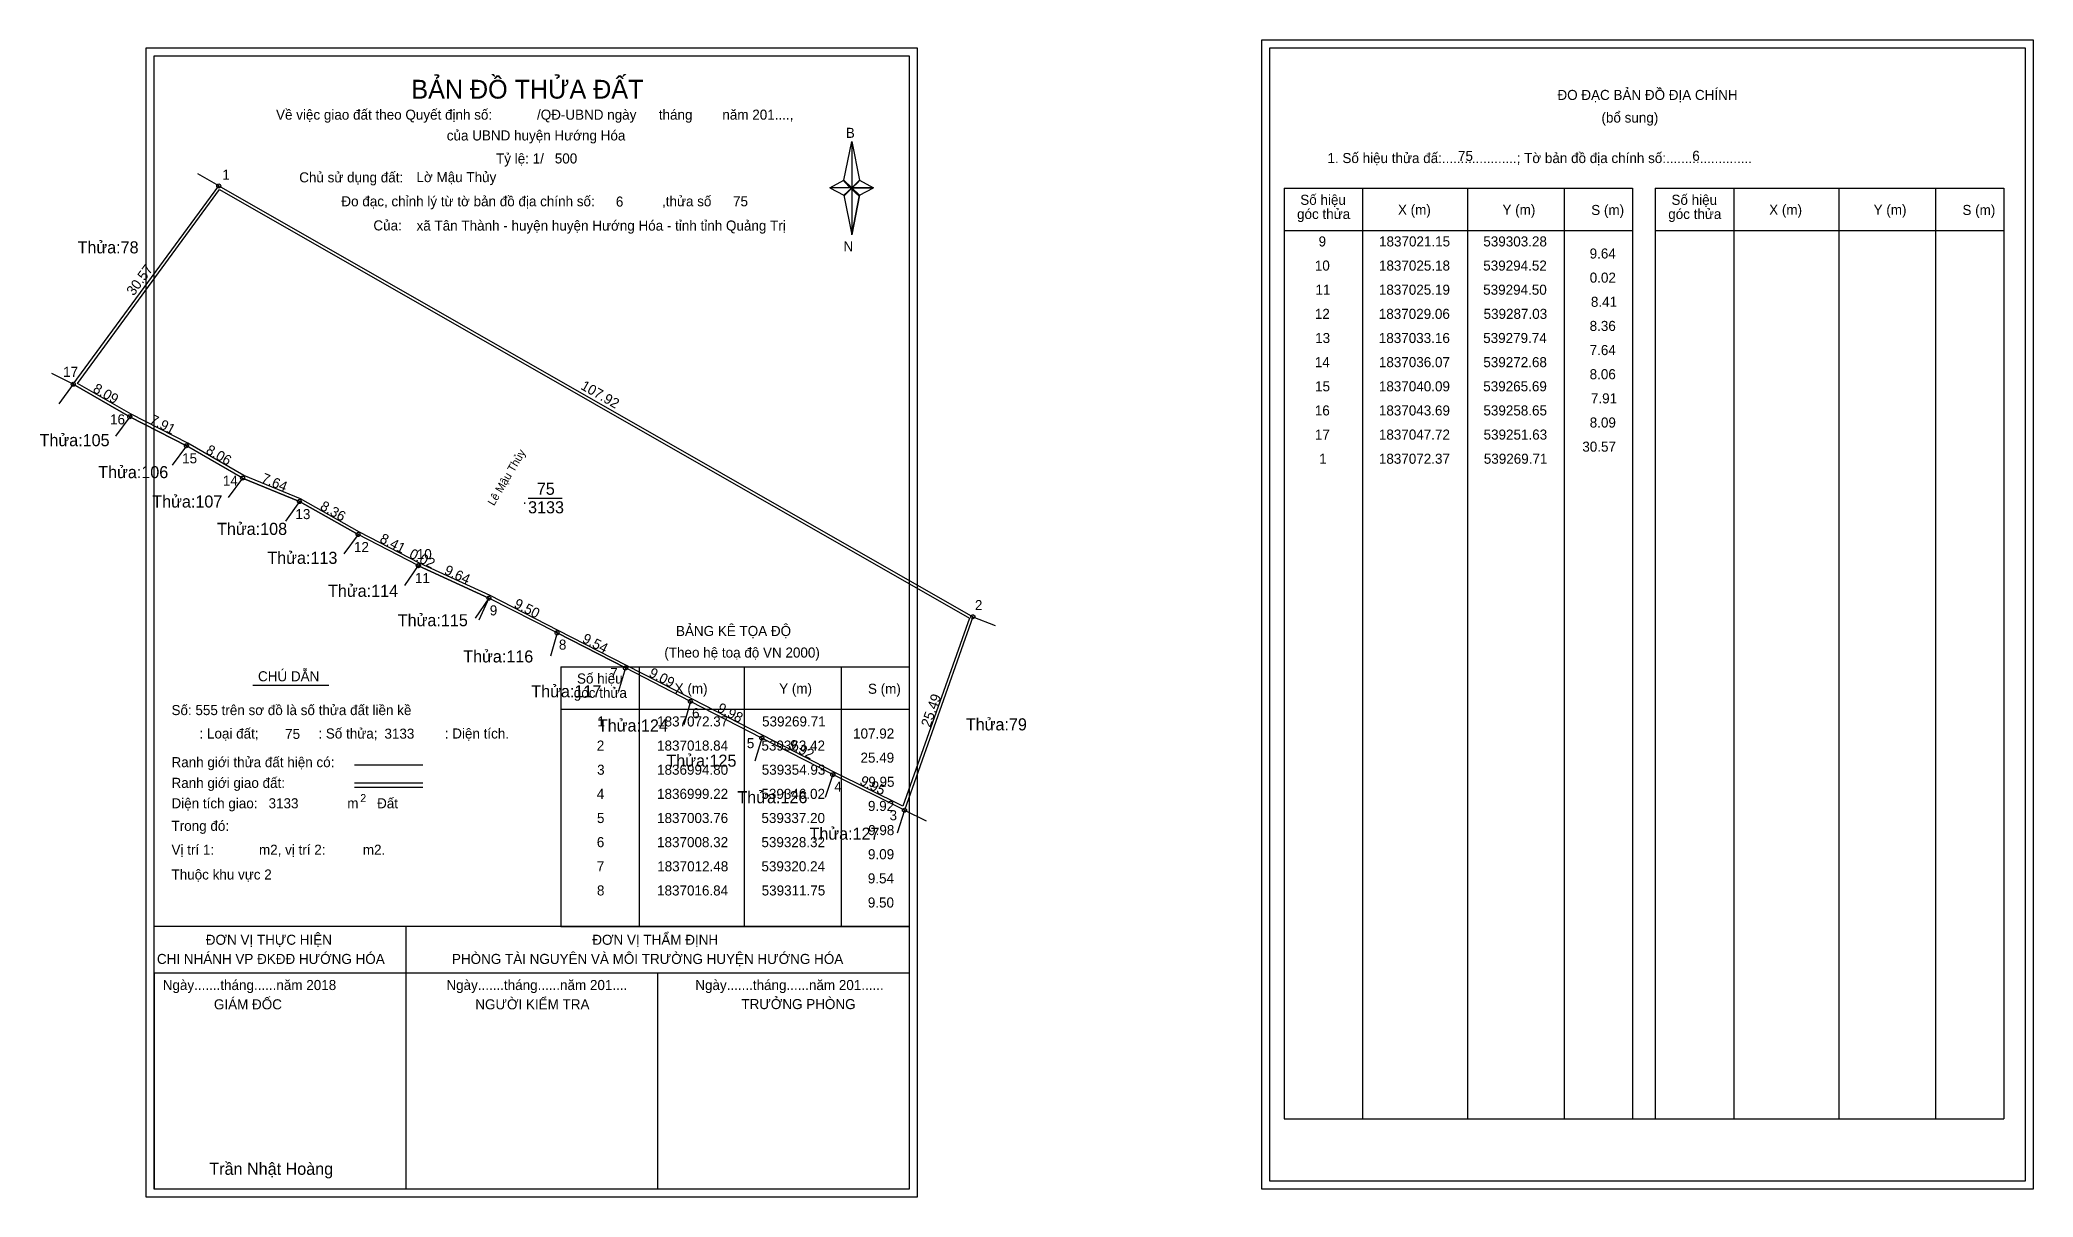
# Model space of a CAD drawing. Extents: x 539247 to 539495, y 1836947 to 1837091.
import ezdxf

# ---------------------------------------------------------------- set-up
doc = ezdxf.new("R2010")
doc.units = 0
for name, color, linetype in [('Level 1', 7, 'Continuous'), ('Level 10', 7, 'Continuous'), ('Level 11', 7, 'Continuous'), ('Level 13', 7, 'Continuous'), ('Level 27', 7, 'Continuous'), ('Level 28', 7, 'Continuous'), ('Level 3', 7, 'Continuous'), ('Level 36', 7, 'Continuous'), ('Level 49', 7, 'Continuous'), ('Level 5', 7, 'Continuous'), ('Level 53', 7, 'Continuous'), ('Level 55', 7, 'Continuous'), ('Level 6', 7, 'Continuous'), ('Level 63', 7, 'Continuous'), ('Level 9', 7, 'Continuous')]:
    doc.layers.add(name, color=color, linetype=linetype)

msp = doc.modelspace()

# ---------------------------------------------------------------- linework, layer by layer
at = {"layer": 'Level 1'}
for p, q in [((539261.67, 1837088.52), (539261.67, 1837088.52)), ((539400.33, 1837089.52), (539400.33, 1837089.52)), ((539347.38, 1837073.08), (539348.37, 1837077.9)), ((539348.37, 1837077.9), (539348.37, 1837072.13)), ((539348.37, 1837077.9), (539349.35, 1837073.08)), ((539345.66, 1837072.13), (539347.38, 1837073.08)), ((539347.38, 1837073.08), (539348.37, 1837072.13)), ((539348.29, 1837072.02), (539347.38, 1837072.97)), ((539349.28, 1837072.97), (539348.29, 1837072.02)), ((539348.29, 1837072.02), (539349.28, 1837072.97)), ((539349.35, 1837073.08), (539348.37, 1837072.13)), ((539348.37, 1837072.13), (539347.38, 1837071.21)), ((539348.29, 1837072.02), (539347.38, 1837071.1)), ((539347.38, 1837071.1), (539348.29, 1837072.02)), ((539347.38, 1837071.21), (539348.37, 1837066.28)), ((539349.28, 1837071.1), (539348.29, 1837072.02)), ((539348.37, 1837072.13), (539348.37, 1837066.28)), ((539348.37, 1837072.13), (539351.07, 1837072.13)), ((539348.37, 1837072.13), (539349.35, 1837071.21)), ((539349.35, 1837071.21), (539348.37, 1837066.28)), ((539349.35, 1837071.21), (539351.07, 1837072.13)), ((539402.1, 1837072.09), (539445.4, 1837072.09)), ((539411.89, 1836956.46), (539411.89, 1837072.09)), ((539424.93, 1836956.46), (539424.93, 1837072.09)), ((539436.92, 1837072.09), (539436.92, 1836956.46)), ((539445.4, 1837072.09), (539445.4, 1836956.46)), ((539448.23, 1837072.09), (539491.53, 1837072.09)), ((539458.02, 1836956.46), (539458.02, 1837072.09)), ((539471.06, 1836956.46), (539471.06, 1837072.09)), ((539483.04, 1837072.09), (539483.04, 1836956.46)), ((539491.53, 1837072.09), (539491.53, 1836956.46)), ((539402.1, 1837066.83), (539445.4, 1837066.83)), ((539448.23, 1837066.83), (539491.53, 1837066.83)), ((539312.22, 1837012.6), (539355.52, 1837012.6)), ((539322.01, 1836980.34), (539322.01, 1837012.6)), ((539335.05, 1836980.34), (539335.05, 1837012.6)), ((539347.04, 1837012.6), (539347.04, 1836980.34)), ((539312.22, 1837007.34), (539355.52, 1837007.34)), ((539286.56, 1837000.45), (539295.07, 1837000.45)), ((539286.56, 1836998.22), (539295.07, 1836998.22)), ((539286.56, 1836997.67), (539295.07, 1836997.67)), ((539315.08, 1836980.34), (539261.67, 1836980.34)), ((539355.52, 1836980.34), (539303.1, 1836980.34)), ((539312.22, 1836980.34), (539355.52, 1836980.34)), ((539355.52, 1836974.57), (539261.67, 1836974.57)), ((539261.67, 1836947.73), (539261.67, 1836974.57)), ((539402.1, 1836956.46), (539491.53, 1836956.46)), ((539355.52, 1836947.73), (539355.52, 1836947.73)), ((539494.18, 1836948.73), (539494.18, 1836948.73))]:
    msp.add_line(p, q, dxfattribs=at)
for points in [[(539347.38, 1837073.08), (539348.37, 1837077.9), (539348.37, 1837072.13)], [(539348.37, 1837072.13), (539349.35, 1837073.08), (539351.07, 1837072.13)], [(539345.66, 1837072.13), (539347.38, 1837071.21), (539348.37, 1837072.13)], [(539348.37, 1837072.13), (539348.37, 1837066.28), (539349.35, 1837071.21)]]:
    msp.add_lwpolyline(points, close=True, dxfattribs=at)
at = {"layer": 'Level 10'}
for p, q in [((539269.71, 1837072.37), (539363.42, 1837018.84)), ((539251.63, 1837047.72), (539258.65, 1837043.69)), ((539258.65, 1837043.69), (539265.69, 1837040.09)), ((539272.68, 1837036.07), (539279.74, 1837033.16)), ((539279.74, 1837033.16), (539287.03, 1837029.06)), ((539294.5, 1837025.19), (539294.52, 1837025.18)), ((539294.52, 1837025.18), (539303.28, 1837021.15)), ((539311.75, 1837016.84), (539303.28, 1837021.15)), ((539311.75, 1837016.84), (539320.24, 1837012.48))]:
    msp.add_line(p, q, dxfattribs=at)
for points in [[(539311.75, 1837016.84), (539303.28, 1837021.15), (539294.52, 1837025.18), (539294.5, 1837025.19), (539287.03, 1837029.06), (539279.74, 1837033.16), (539272.68, 1837036.07), (539265.69, 1837040.09), (539258.65, 1837043.69), (539251.63, 1837047.72), (539269.71, 1837072.37), (539363.42, 1837018.84), (539354.93, 1836994.8), (539346.02, 1836999.22), (539337.2, 1837003.76), (539328.32, 1837008.32), (539320.24, 1837012.48)], [(539311.91, 1837017.15), (539303.43, 1837021.47), (539294.67, 1837025.5), (539294.66, 1837025.5), (539287.2, 1837029.37), (539279.89, 1837033.48), (539272.83, 1837036.38), (539265.86, 1837040.4), (539258.82, 1837044), (539252.14, 1837047.83), (539269.8, 1837071.91), (539362.99, 1837018.68), (539354.73, 1836995.29), (539346.18, 1836999.53), (539337.36, 1837004.07), (539328.48, 1837008.63), (539320.4, 1837012.79)]]:
    msp.add_lwpolyline(points, close=True, dxfattribs=at)
at = {"layer": 'Level 11'}
for centre in [(539269.71, 1837072.37), (539251.63, 1837047.72), (539258.65, 1837043.69), (539265.69, 1837040.09), (539272.68, 1837036.07), (539279.74, 1837033.16), (539287.03, 1837029.06), (539294.5, 1837025.19), (539294.52, 1837025.18), (539303.28, 1837021.15), (539363.42, 1837018.84), (539311.75, 1837016.84), (539311.75, 1837016.84), (539320.24, 1837012.48), (539328.32, 1837008.32), (539337.2, 1837003.76), (539346.02, 1836999.22), (539354.93, 1836994.8)]:
    msp.add_circle(centre, 0.25, dxfattribs=at)
at = {"layer": 'Level 27'}
for p, q in [((539269.71, 1837072.37), (539267.1, 1837073.86)), ((539251.63, 1837047.72), (539248.95, 1837049.06)), ((539251.63, 1837047.72), (539249.84, 1837045.31)), ((539258.65, 1837043.69), (539256.87, 1837041.27)), ((539265.69, 1837040.09), (539263.93, 1837037.66)), ((539272.68, 1837036.07), (539270.88, 1837033.67)), ((539279.74, 1837033.16), (539277.99, 1837030.72)), ((539287.03, 1837029.06), (539285.26, 1837026.64)), ((539294.5, 1837025.19), (539292.79, 1837022.72)), ((539303.28, 1837021.15), (539301.58, 1837018.68)), ((539303.28, 1837021.15), (539302.04, 1837018.42)), ((539363.42, 1837018.84), (539366.21, 1837017.76)), ((539311.75, 1837016.84), (539310.92, 1837013.96)), ((539320.24, 1837012.48), (539319.39, 1837009.6)), ((539328.32, 1837008.32), (539327.51, 1837005.43)), ((539337.2, 1837003.76), (539336.32, 1837000.89)), ((539346.02, 1836999.22), (539345.08, 1836996.37)), ((539354.93, 1836994.8), (539354.01, 1836991.94)), ((539354.93, 1836994.8), (539357.62, 1836993.48))]:
    msp.add_line(p, q, dxfattribs=at)
at = {"layer": 'Level 3'}
for p, q in [((539402.1, 1837072.09), (539402.1, 1836956.46)), ((539448.23, 1837072.09), (539448.23, 1836956.46)), ((539312.22, 1837012.6), (539312.22, 1836980.34))]:
    msp.add_line(p, q, dxfattribs=at)
at = {"layer": 'Level 5'}
for p, q in [((539273.93, 1837010.33), (539283.4, 1837010.33)), ((539292.95, 1836980.34), (539292.95, 1836947.73)), ((539261.67, 1836974.57), (539261.67, 1836947.73)), ((539261.67, 1836974.57), (539261.67, 1836947.73)), ((539324.24, 1836974.57), (539324.24, 1836947.73))]:
    msp.add_line(p, q, dxfattribs=at)
at = {"layer": 'Level 63'}
for points in [[(539399.33, 1837090.52), (539495.18, 1837090.52), (539495.18, 1836947.73), (539399.33, 1836947.73)], [(539260.67, 1837089.52), (539356.52, 1837089.52), (539356.52, 1836946.73), (539260.67, 1836946.73)], [(539261.67, 1837088.52), (539355.52, 1837088.52), (539355.52, 1836947.73), (539261.67, 1836947.73)], [(539400.33, 1837089.52), (539494.18, 1837089.52), (539494.18, 1836948.73), (539400.33, 1836948.73)]]:
    msp.add_lwpolyline(points, close=True, dxfattribs=at)
at = {"layer": 'Level 9'}
msp.add_line((539308.15, 1837033.59), (539312.4, 1837033.59), dxfattribs=at)

# ---------------------------------------------------------------- texts
at = {"layer": 'Level 1'}
for s, height, p in [('BẢN ĐỒ THỬA ĐẤT', 2.3328, (539293.65, 1837083.22)), ('ĐO ĐẠC BẢN ĐỒ ĐỊA CHÍNH', 1.25, (539436.07, 1837083.05)), ('Về việc giao đất theo Quyết định số:            /QĐ-UBND ngày      tháng        năm 201....,      ', 1.25, (539276.83, 1837080.6)), ('(bổ sung)', 1.25, (539441.54, 1837080.24)), ('của UBND huyện Hướng Hóa', 1.25, (539298.05, 1837078.02)), ('B', 1.25, (539347.64, 1837078.34)), ('1. Số hiệu thửa đấ:....................; Tờ bản đồ địa chính số:.......................', 1.25, (539407.49, 1837075.21)), ('Chủ sử dụng đất:', 1.25, (539279.71, 1837072.81)), ('Đo đạc, chỉnh lý từ tờ bản đồ địa chính số:                  ,thửa số                 ', 1.25, (539284.95, 1837069.84)), ('Số hiệu', 1.25, (539404.11, 1837070.02)), ('Số hiệu', 1.25, (539450.24, 1837070.02)), ('Của:', 1.25, (539288.93, 1837066.84)), ('góc thửa', 1.25, (539403.71, 1837068.26)), ('X (m)', 1.25, (539416.25, 1837068.79)), ('Y (m)', 1.25, (539429.24, 1837068.79)), ('S (m)', 1.25, (539440.27, 1837068.76)), ('góc thửa', 1.25, (539449.84, 1837068.26)), ('X (m)', 1.25, (539462.38, 1837068.79)), ('Y (m)', 1.25, (539475.36, 1837068.79)), ('S (m)', 1.25, (539486.4, 1837068.76)), ('N', 1.25, (539347.34, 1837064.25)), ('BẢNG KÊ TỌA ĐỘ', 1.25, (539326.53, 1837016.45)), ('(Theo hệ toạ độ VN 2000)', 1.25, (539325.08, 1837013.77)), ('CHÚ DẪN', 1.25, (539274.59, 1837010.82)), ('Số hiệu', 1.25, (539314.23, 1837010.54)), ('góc thửa', 1.25, (539313.83, 1837008.77)), ('X (m)', 1.25, (539326.37, 1837009.3)), ('Y (m)', 1.25, (539339.35, 1837009.3)), ('S (m)', 1.25, (539350.39, 1837009.27)), ('Số: 555 trên sơ đồ là số thửa đất liền kề', 1.25, (539263.84, 1837006.62)), (': Loại đất;                : Số thửa;                  : Diện tích.', 1.25, (539267.32, 1837003.71)), ('Ranh giới thửa đất hiện có:', 1.25, (539263.84, 1837000.15)), ('Ranh giới giao đất:', 1.25, (539263.84, 1836997.58)), ('Diện tích giao:                                Đất ', 1.25, (539263.84, 1836995.04)), ('m', 1.25, (539285.68, 1836995.05)), ('2', 1, (539287.29, 1836995.81)), ('Trong đó: ', 1.25, (539263.84, 1836992.24)), ('Vị trí 1:            m2, vị trí 2:          m2.', 1.25, (539263.84, 1836989.27)), ('Thuộc khu vực 2', 1.25, (539263.84, 1836986.19)), ('ĐƠN VỊ THỰC HIỆN', 1.25, (539268.1, 1836978.08)), ('ĐƠN VỊ THẨM ĐỊNH', 1.25, (539316.13, 1836978.08)), ('CHI NHÁNH VP ĐKĐĐ HƯỚNG HÓA', 1.25, (539262.03, 1836975.7)), ('PHÒNG TÀI NGUYÊN VÀ MÔI TRƯỜNG HUYỆN HƯỚNG HÓA', 1.25, (539298.69, 1836975.7)), ('Ngày.......tháng......năm 2018', 1.25, (539262.75, 1836972.46)), ('Ngày.......tháng......năm 201....', 1.25, (539298, 1836972.46)), ('Ngày.......tháng......năm 201......', 1.25, (539328.93, 1836972.46)), ('GIÁM ĐỐC', 1.25, (539269.11, 1836970.06)), ('NGƯỜI KIỂM TRA', 1.25, (539301.59, 1836970.06)), ('TRƯỞNG PHÒNG', 1.25, (539334.66, 1836970.09)), ('Trần Nhật Hoàng', 1.5, (539268.54, 1836949.5))]:
    msp.add_text(s, height=height, dxfattribs=at).set_placement(p)
at = {"layer": 'Level 11'}
msp.add_text('Tỷ lệ: 1/', height=1.25, dxfattribs=at).set_placement((539304.17, 1837075.15))
at = {"layer": 'Level 13'}
for s, p in [('75', (539309.24, 1837033.99)), ('.', (539307.45, 1837032.84)), ('3133', (539308.15, 1837031.69))]:
    msp.add_text(s, height=1.5, dxfattribs=at).set_placement(p)
at = {"layer": 'Level 28'}
msp.add_text('Lê Mậu Thủy', height=1, rotation=59.3743, dxfattribs=at).set_placement((539303.91, 1837032.55))
at = {"layer": 'Level 36'}
for s, p in [('Thửa:78', (539252.16, 1837063.99)), ('Thửa:105', (539247.44, 1837040.03)), ('Thửa:106', (539254.73, 1837036.06)), ('Thửa:107', (539261.45, 1837032.41)), ('Thửa:108', (539269.5, 1837029.01)), ('Thửa:113', (539275.75, 1837025.41)), ('Thửa:114', (539283.29, 1837021.31)), ('Thửa:115', (539291.96, 1837017.66)), ('Thửa:116', (539300.09, 1837013.16)), ('Thửa:117', (539308.55, 1837008.83)), ('Thửa:124', (539316.82, 1837004.58)), ('Thửa:79', (539362.55, 1837004.72)), ('Thửa:125', (539325.34, 1837000.21)), ('Thửa:126', (539334.16, 1836995.67)), ('Thửa:127', (539343.12, 1836991.14))]:
    msp.add_text(s, height=1.5, dxfattribs=at).set_placement(p)
at = {"layer": 'Level 49'}
for s, rotation, p in [('30.57', 53.7464, (539259.14, 1837058.64)), ('107.92', 330.262, (539314.59, 1837047.19)), ('8.09', 330.141, (539253.97, 1837046.84)), ('7.91', 332.9164, (539261.01, 1837042.93)), ('8.06', 330.0965, (539268.01, 1837039.21)), ('7.64', 337.5995, (539274.9, 1837035.59)), ('8.36', 330.646, (539282.2, 1837032.23)), ('8.41', 332.6126, (539289.61, 1837028.17)), ('0.02', 333.4349, (539293.28, 1837026.25)), ('9.64', 335.2954, (539297.63, 1837024.19)), ('9.50', 333.0305, (539306.29, 1837020.07)), ('9.54', 332.8174, (539314.77, 1837015.74)), ('9.09', 332.7583, (539323.06, 1837011.48)), ('25.49', 70.5578, (539358.12, 1837005.03)), ('9.98', 332.8189, (539331.55, 1837007.11)), ('9.92', 332.7633, (539340.39, 1837002.57)), ('9.95', 333.6153, (539349.26, 1836998.06))]:
    msp.add_text(s, height=1.25, rotation=rotation, dxfattribs=at).set_placement(p)
at = {"layer": 'Level 53'}
for s, p in [('9', (539406.39, 1837064.85)), ('1837021.15', (539413.9, 1837064.85)), ('539303.28', (539426.86, 1837064.85)), ('10', (539405.92, 1837061.85)), ('1837025.18', (539413.89, 1837061.85)), ('539294.52', (539426.85, 1837061.85)), ('9.64', (539440.07, 1837063.35)), ('0.02', (539440.08, 1837060.35)), ('11', (539406, 1837058.85)), ('1837025.19', (539413.88, 1837058.85)), ('539294.50', (539426.84, 1837058.85)), ('8.41', (539440.23, 1837057.35)), ('12', (539405.92, 1837055.85)), ('1837029.06', (539413.87, 1837055.85)), ('539287.03', (539426.89, 1837055.85)), ('8.36', (539440.07, 1837054.35)), ('13', (539405.96, 1837052.85)), ('1837033.16', (539413.87, 1837052.85)), ('539279.74', (539426.84, 1837052.85)), ('14', (539405.92, 1837049.85)), ('1837036.07', (539413.88, 1837049.85)), ('539272.68', (539426.86, 1837049.85)), ('7.64', (539440.07, 1837051.35)), ('15', (539405.95, 1837046.85)), ('1837040.09', (539413.88, 1837046.85)), ('539265.69', (539426.85, 1837046.85)), ('8.06', (539440.07, 1837048.35)), ('7.91', (539440.23, 1837045.35)), ('16', (539405.92, 1837043.85)), ('1837043.69', (539413.88, 1837043.85)), ('539258.65', (539426.87, 1837043.85)), ('8.09', (539440.08, 1837042.35)), ('17', (539405.93, 1837040.85)), ('1837047.72', (539413.88, 1837040.85)), ('539251.63', (539426.89, 1837040.85)), ('30.57', (539439.16, 1837039.35)), ('1', (539406.46, 1837037.85)), ('1837072.37', (539413.88, 1837037.85)), ('539269.71', (539426.92, 1837037.85)), ('1', (539316.77, 1837005.21)), ('1837072.37', (539324.19, 1837005.21)), ('539269.71', (539337.23, 1837005.21)), ('2', (539316.69, 1837002.21)), ('1837018.84', (539324.18, 1837002.21)), ('539363.42', (539337.15, 1837002.21)), ('107.92', (539348.54, 1837003.71)), ('25.49', (539349.46, 1837000.71)), ('3', (539316.73, 1836999.21)), ('1836994.80', (539324.18, 1836999.21)), ('539354.93', (539337.19, 1836999.21)), ('9.95', (539350.43, 1836997.71)), ('4', (539316.69, 1836996.21)), ('1836999.22', (539324.18, 1836996.21)), ('539346.02', (539337.15, 1836996.21)), ('9.92', (539350.39, 1836994.71)), ('5', (539316.71, 1836993.21)), ('1837003.76', (539324.18, 1836993.21)), ('539337.20', (539337.15, 1836993.21)), ('6', (539316.69, 1836990.21)), ('1837008.32', (539324.18, 1836990.21)), ('539328.32', (539337.15, 1836990.21)), ('9.98', (539350.41, 1836991.71)), ('7', (539316.69, 1836987.21)), ('1837012.48', (539324.2, 1836987.21)), ('539320.24', (539337.15, 1836987.21)), ('9.09', (539350.39, 1836988.71)), ('9.54', (539350.37, 1836985.71)), ('8', (539316.71, 1836984.21)), ('1837016.84', (539324.18, 1836984.21)), ('539311.75', (539337.18, 1836984.21)), ('9.50', (539350.37, 1836982.71))]:
    msp.add_text(s, height=1.25, dxfattribs=at).set_placement(p)
at = {"layer": 'Level 55'}
for s, height, p in [('1', 0.2, (539269.65, 1837072.37)), ('78', 0.055, (539269.67, 1837072.32)), ('17', 0.2, (539251.49, 1837047.72)), ('105', 0.055, (539251.57, 1837047.67)), ('78', 0.055, (539251.59, 1837047.67)), ('16', 0.2, (539258.51, 1837043.69)), ('106', 0.055, (539258.59, 1837043.64)), ('105', 0.055, (539258.59, 1837043.64)), ('15', 0.2, (539265.55, 1837040.09)), ('107', 0.055, (539265.63, 1837040.04)), ('106', 0.055, (539265.63, 1837040.04)), ('14', 0.2, (539272.54, 1837036.07)), ('108', 0.055, (539272.62, 1837036.02)), ('107', 0.055, (539272.62, 1837036.02)), ('13', 0.2, (539279.6, 1837033.16)), ('113', 0.055, (539279.68, 1837033.1)), ('108', 0.055, (539279.68, 1837033.1)), ('12', 0.2, (539286.89, 1837029.06)), ('114', 0.055, (539286.97, 1837029.01)), ('113', 0.055, (539286.97, 1837029.01)), ('11', 0.2, (539294.37, 1837025.19)), ('10', 0.2, (539294.38, 1837025.18)), ('115', 0.055, (539294.44, 1837025.14)), ('114', 0.055, (539294.44, 1837025.14)), ('115', 0.055, (539294.46, 1837025.12)), ('9', 0.2, (539303.21, 1837021.15)), ('116', 0.055, (539303.22, 1837021.09)), ('115', 0.055, (539303.22, 1837021.09)), ('2', 0.2, (539363.35, 1837018.84)), ('79', 0.055, (539363.38, 1837018.78)), ('79', 0.055, (539363.38, 1837018.78)), ('8', 0.2, (539311.68, 1837016.84)), ('117', 0.055, (539311.69, 1837016.79)), ('116', 0.055, (539311.69, 1837016.79)), ('7', 0.2, (539320.17, 1837012.48)), ('124', 0.055, (539320.18, 1837012.43)), ('117', 0.055, (539320.18, 1837012.43)), ('6', 0.2, (539328.25, 1837008.32)), ('125', 0.055, (539328.26, 1837008.27)), ('124', 0.055, (539328.26, 1837008.27)), ('5', 0.2, (539337.14, 1837003.76)), ('126', 0.055, (539337.14, 1837003.71)), ('125', 0.055, (539337.14, 1837003.71)), ('4', 0.2, (539345.95, 1836999.22)), ('127', 0.055, (539345.96, 1836999.17)), ('126', 0.055, (539345.96, 1836999.17)), ('127', 0.055, (539345.96, 1836999.17)), ('3', 0.2, (539354.87, 1836994.8)), ('127', 0.055, (539354.87, 1836994.75)), ('127', 0.055, (539354.87, 1836994.75)), ('79', 0.055, (539354.89, 1836994.75)), ('79', 0.055, (539354.89, 1836994.75))]:
    msp.add_text(s, height=height, dxfattribs=at).set_placement(p)
at = {"layer": 'Level 6'}
for s, p in [('500', (539311.47, 1837075.16)), ('75', (539423.71, 1837075.48)), ('6', (539452.83, 1837075.49)), ('Lờ Mậu Thủy', (539294.28, 1837072.84)), ('6', (539319.06, 1837069.8)), ('75', (539333.62, 1837069.84)), ('xã Tân Thành - huyện huyện Hướng Hóa - tỉnh tỉnh Quảng Trị', (539294.29, 1837066.82)), ('75', (539277.96, 1837003.66)), ('3133', (539290.3, 1837003.69)), ('3133', (539275.9, 1836995.04))]:
    msp.add_text(s, height=1.25, dxfattribs=at).set_placement(p)
at = {"layer": 'Level 9'}
for s, p in [('1', (539270.15, 1837073.14)), ('17', (539250.37, 1837048.65)), ('16', (539256.2, 1837042.74)), ('15', (539265.16, 1837037.9)), ('14', (539270.22, 1837035.12)), ('13', (539279.24, 1837030.97)), ('12', (539286.51, 1837026.88)), ('10', (539294.32, 1837026)), ('11', (539294.09, 1837023.02)), ('2', (539363.68, 1837019.66)), ('9', (539303.39, 1837019.01)), ('8', (539311.98, 1837014.75)), ('7', (539318.35, 1837011.23)), ('6', (539328.53, 1837006.23)), ('5', (539335.33, 1837002.51)), ('4', (539346.21, 1836997.12)), ('3', (539353.07, 1836993.55))]:
    msp.add_text(s, height=1.25, dxfattribs=at).set_placement(p)

doc.saveas('drawing.dxf')
